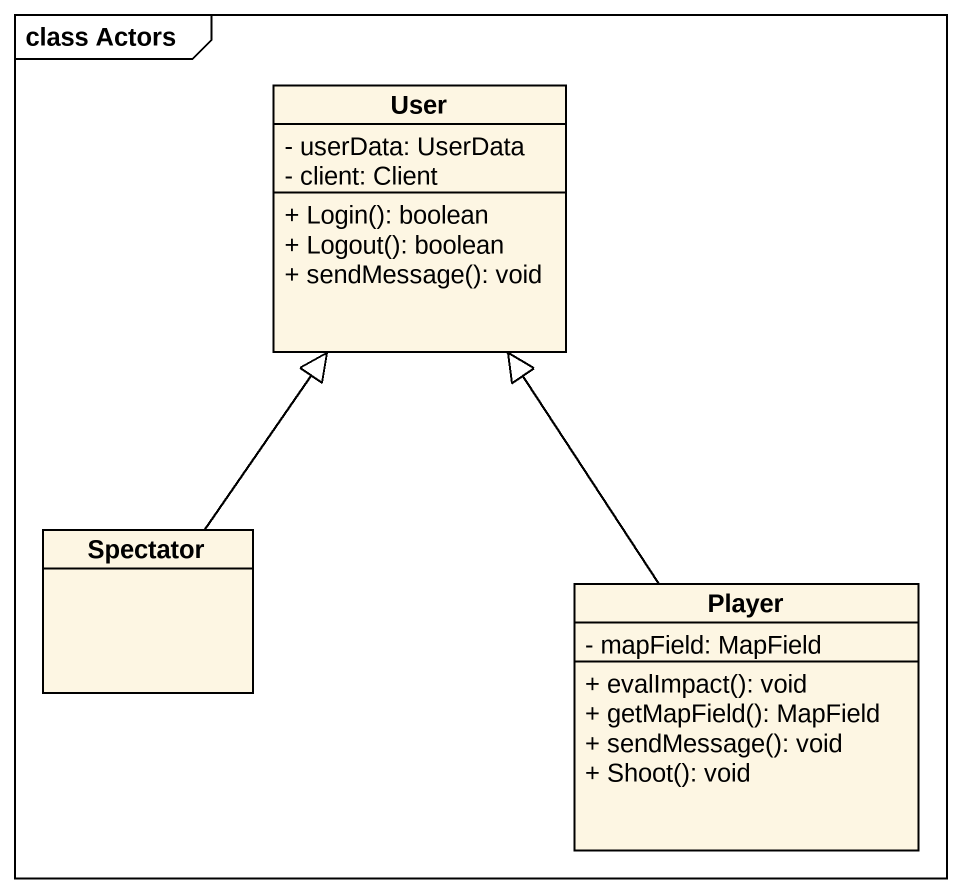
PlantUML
@startuml
mainframe class Actors
hide circle
hide empty members
skinparam classAttributeIconSize 0
class User {
  - userData: UserData
  - client: Client
  + Login(): boolean
  + Logout(): boolean
  + sendMessage(): void
}
class Spectator
class Player {
  - mapField: MapField
  + evalImpact(): void
  + getMapField(): MapField
  + sendMessage(): void
  + Shoot(): void
}
Spectator -up-|> User
Player -up-|> User
@enduml
